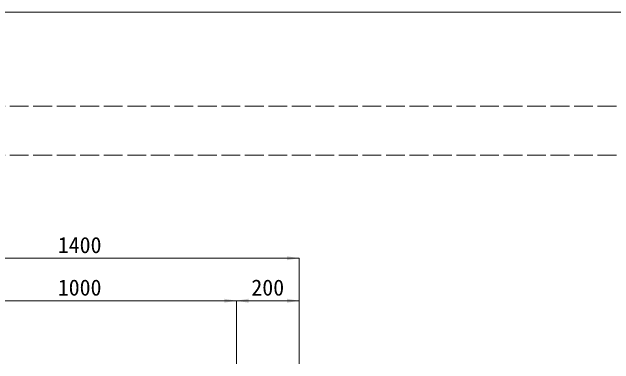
# Model space of a CAD drawing. Units: millimetres at full size. Extents: x 9355 to 15145, y 864 to 9264.
# Drawn here: x 10727 to 12647, y 8143 to 9264 of the extents above; entities that cross this region are included whole.
import ezdxf
from ezdxf.enums import TextEntityAlignment as Align

# ---------------------------------------------------------------- set-up
doc = ezdxf.new("R2010")
doc.units = ezdxf.units.MM
doc.header["$LTSCALE"] = 10
doc.linetypes.add('DASHED', pattern=[7.5, 6, -1.5])
for name, color, linetype, lineweight in [('0_2', 7, 'DASHED', 9), ('寸法線', 7, 'Continuous', 9), ('枠', 5, 'Continuous', 5)]:
    doc.layers.add(name, color=color, linetype=linetype, lineweight=lineweight)
doc.styles.add('ＭＳ ゴシック', font='')
doc.styles.get('ＭＳ ゴシック').set_extended_font_data('MS Gothic')

# ---------------------------------------------------------------- blocks, each defined once
blk = doc.blocks.new('filled_arrow')
at = {"color": 0, "linetype": 'Continuous', "lineweight": -2}
blk.add_solid([(7.5, 1.25), (0, 0), (7.5, -1.25)], dxfattribs=at)

msp = doc.modelspace()

# ---------------------------------------------------------------- linework, layer by layer
at = {"layer": '0_2'}
for p, q in [((14904.85, 8963.77), (9594.85, 8963.77)), ((14904.85, 8807.77), (9594.85, 8807.77))]:
    msp.add_line(p, q, dxfattribs=at)
at = {"layer": '寸法線'}
for p, q in [((10242.69, 8479.53), (11642.69, 8479.53)), ((11642.69, 8142.7), (11642.69, 8479.53)), ((10442.69, 8344.08), (11442.69, 8344.08)), ((11442.69, 8142.7), (11442.69, 8344.08)), ((11442.69, 8344.08), (11642.69, 8344.08)), ((11442.69, 8142.7), (11442.69, 8344.08)), ((11642.69, 8142.7), (11642.69, 8344.08))]:
    msp.add_line(p, q, dxfattribs=at)
at = {"layer": '枠', "lineweight": 20}
msp.add_line((15144.85, 9263.77), (9354.85, 9263.77), dxfattribs=at)

# ---------------------------------------------------------------- block references
at = {"layer": '寸法線', "xscale": 5.2, "yscale": 5.2, "rotation": 180}
for p in [(11642.69, 8479.53), (11442.69, 8344.08), (11642.69, 8344.08)]:
    msp.add_blockref('filled_arrow', p, dxfattribs=at)
at = {"layer": '寸法線', "xscale": 5.2, "yscale": 5.2}
msp.add_blockref('filled_arrow', (11442.69, 8344.08), dxfattribs=at)

# ---------------------------------------------------------------- texts
at = {"layer": '寸法線', "style": 'ＭＳ ゴシック'}
for s, p in [('1400', (10942.69, 8521.53)), ('1000', (10942.69, 8386.08)), ('200', (11542.69, 8386.08))]:
    msp.add_text(s, height=51.27, dxfattribs=at).set_placement(p, align=Align.MIDDLE_CENTER)

doc.saveas('drawing.dxf')
